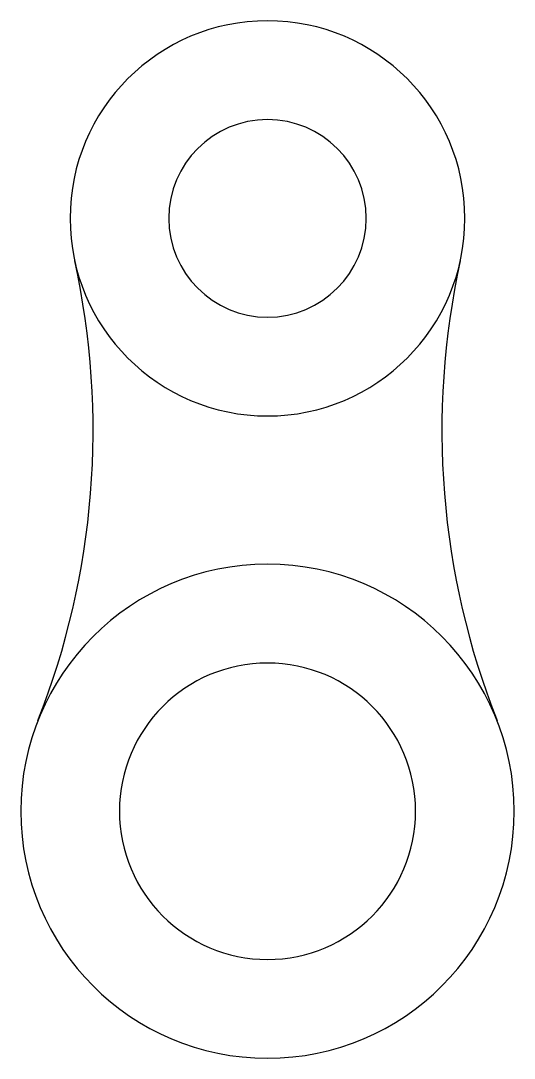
# Model space of a CAD drawing. Header units: millimetres. Extents: x 0 to 50, y 0 to 105.
import ezdxf

# ---------------------------------------------------------------- set-up
doc = ezdxf.new("R2010")
doc.units = ezdxf.units.MM

msp = doc.modelspace()

# ---------------------------------------------------------------- linework, layer by layer
for centre, radius, start, end in [((25, 85), 20, 90, 270), ((25, 85), 20, 270, 90), ((25, 85), 10, 90, 270), ((25, 85), 10, 270, 90), ((-72.67, 63.54), 80, 338.4654, 12.3911), ((122.67, 63.54), 80, 167.6089, 201.5346), ((25, 25), 25, 90, 270), ((25, 25), 25, 270, 90), ((25, 25), 15, 90, 270), ((25, 25), 15, 270, 90)]:
    msp.add_arc(centre, radius, start, end)

doc.saveas('drawing.dxf')
